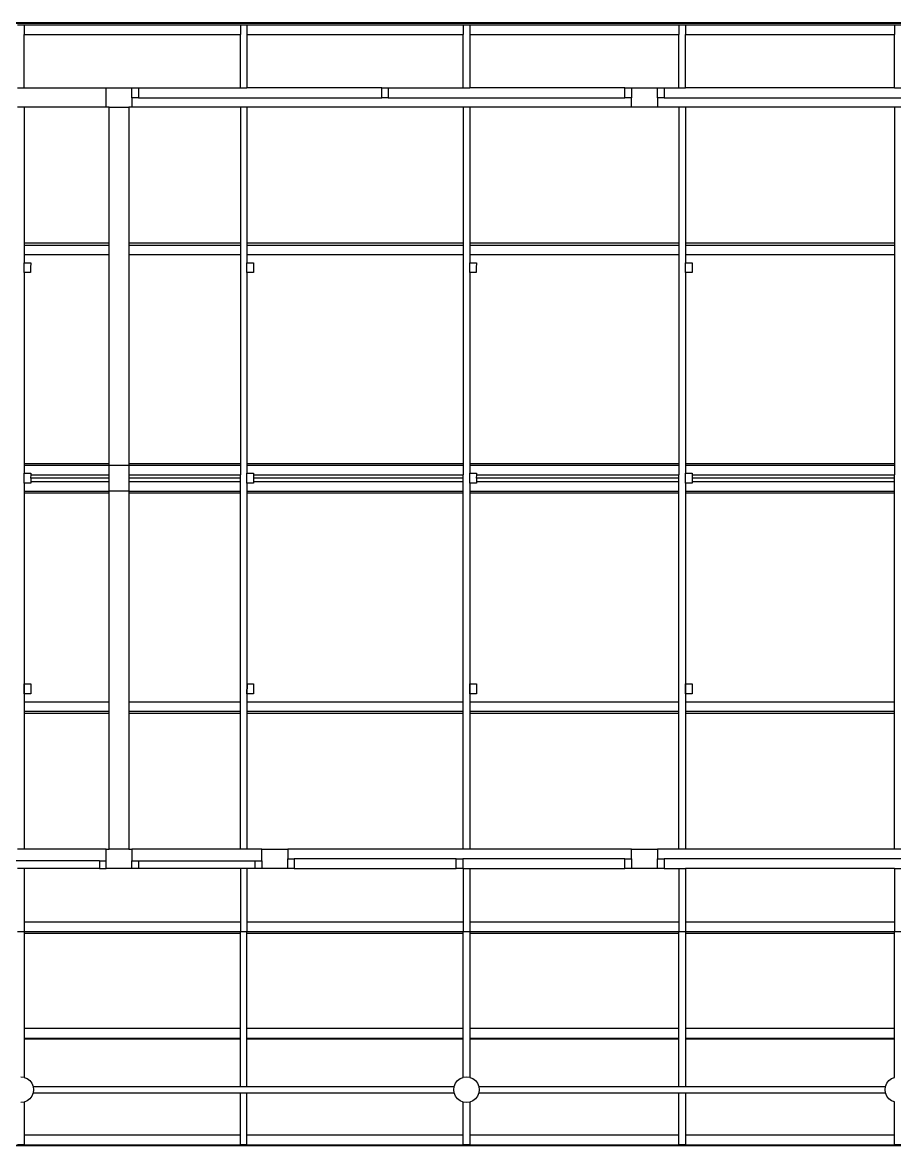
# Model space of a CAD drawing. Header units: metres. Extents: x 258817 to 259192, y 1878716 to 1878911.
# Drawn here: x 259015.15 to 259021.87, y 1878900.91 to 1878909.57 of the extents above; entities that cross this region are included whole.
import ezdxf

# ---------------------------------------------------------------- set-up
doc = ezdxf.new("R2010")
doc.units = ezdxf.units.M
doc.header["$MEASUREMENT"] = 0
doc.layers.add('SectionCutEdges', color=1, linetype='Continuous')

msp = doc.modelspace()

# ---------------------------------------------------------------- linework, layer by layer
for p, q in [((259011.66104, 1878909.57162), (259032.34104, 1878909.57162)), ((259011.66104, 1878909.5663), (259032.34104, 1878909.5663)), ((259015.1142, 1878909.55279), (259015.165, 1878909.55279)), ((259015.165, 1878909.55279), (259015.165, 1878909.47934)), ((259015.165, 1878909.55279), (259016.83156, 1878909.55279)), ((259016.83156, 1878909.55279), (259016.88236, 1878909.55279)), ((259016.83156, 1878909.55279), (259016.83156, 1878909.47934)), ((259016.88236, 1878909.55279), (259016.88236, 1878909.47934)), ((259016.88236, 1878909.55279), (259018.54892, 1878909.55279)), ((259018.54892, 1878909.55279), (259018.59972, 1878909.55279)), ((259018.54892, 1878909.55279), (259018.54892, 1878909.47934)), ((259018.59972, 1878909.55279), (259018.59972, 1878909.47934)), ((259018.59972, 1878909.55279), (259020.21142, 1878909.55279)), ((259020.21142, 1878909.55279), (259020.26222, 1878909.55279)), ((259020.21142, 1878909.55279), (259020.21142, 1878909.47934)), ((259020.26222, 1878909.55279), (259020.26222, 1878909.47934)), ((259020.26222, 1878909.55279), (259021.87181, 1878909.55279)), ((259021.87181, 1878909.55279), (259021.92261, 1878909.55279)), ((259021.87181, 1878909.55279), (259021.87181, 1878909.47934)), ((259015.165, 1878909.47934), (259016.83156, 1878909.47934)), ((259015.165, 1878909.06757), (259015.165, 1878909.47934)), ((259016.83156, 1878909.06757), (259016.83156, 1878909.47934)), ((259016.88236, 1878909.47934), (259018.54892, 1878909.47934)), ((259016.88236, 1878909.47934), (259016.88236, 1878909.06757)), ((259018.54892, 1878909.06757), (259018.54892, 1878909.47934)), ((259018.59972, 1878909.47934), (259020.21142, 1878909.47934)), ((259018.59972, 1878909.47934), (259018.59972, 1878909.06757)), ((259020.21142, 1878909.06757), (259020.21142, 1878909.47934)), ((259020.26222, 1878909.47934), (259021.87181, 1878909.47934)), ((259020.26222, 1878909.06757), (259020.26222, 1878909.47934)), ((259021.87181, 1878909.06757), (259021.87181, 1878909.47934)), ((259016.04684, 1878909.06757), (259016.83156, 1878909.06757)), ((259016.83156, 1878909.06757), (259016.88236, 1878909.06757)), ((259017.92064, 1878909.06757), (259016.88236, 1878909.06757)), ((259017.97144, 1878909.06757), (259018.54892, 1878909.06757)), ((259018.54892, 1878909.06757), (259018.59972, 1878909.06757)), ((259019.79524, 1878909.06757), (259018.59972, 1878909.06757)), ((259020.09684, 1878909.06757), (259020.21142, 1878909.06757)), ((259020.21142, 1878909.06757), (259020.26222, 1878909.06757)), ((259021.87181, 1878909.06757), (259020.26222, 1878909.06757)), ((259021.87181, 1878909.06757), (259021.92064, 1878909.06757)), ((259015.165, 1878908.91757), (259015.165, 1878907.86869)), ((259016.83156, 1878908.91757), (259015.99604, 1878908.91757)), ((259016.83156, 1878908.91757), (259016.83156, 1878907.86869)), ((259016.88236, 1878908.91757), (259016.83156, 1878908.91757)), ((259016.88236, 1878908.91757), (259016.88236, 1878907.86869)), ((259018.54892, 1878908.91757), (259016.88236, 1878908.91757)), ((259018.54892, 1878908.91757), (259018.54892, 1878907.86869)), ((259018.59972, 1878908.91757), (259018.54892, 1878908.91757)), ((259018.59972, 1878908.91757), (259018.59972, 1878907.86869)), ((259019.84604, 1878908.91757), (259018.59972, 1878908.91757)), ((259020.21142, 1878908.91757), (259020.04604, 1878908.91757)), ((259020.21142, 1878908.91757), (259020.21142, 1878907.86869)), ((259020.26222, 1878908.91757), (259020.21142, 1878908.91757)), ((259020.26222, 1878908.91757), (259020.26222, 1878907.86869)), ((259021.87181, 1878908.91757), (259020.26222, 1878908.91757)), ((259021.87181, 1878908.91757), (259021.87181, 1878907.86869)), ((259021.92261, 1878908.91757), (259021.87181, 1878908.91757)), ((259015.82104, 1878907.86869), (259015.165, 1878907.86869)), ((259015.165, 1878907.86869), (259015.165, 1878907.85518)), ((259015.165, 1878907.85518), (259015.82104, 1878907.85518)), ((259015.165, 1878907.85518), (259015.165, 1878907.78172)), ((259016.83156, 1878907.86869), (259015.97104, 1878907.86869)), ((259015.97104, 1878907.85518), (259016.83156, 1878907.85518)), ((259016.83156, 1878907.86869), (259016.83156, 1878907.85518)), ((259016.83156, 1878907.85518), (259016.83156, 1878907.78172)), ((259018.54892, 1878907.86869), (259016.88236, 1878907.86869)), ((259016.88236, 1878907.86869), (259016.88236, 1878907.85518)), ((259016.88236, 1878907.85518), (259018.54892, 1878907.85518)), ((259016.88236, 1878907.85518), (259016.88236, 1878907.78172)), ((259018.54892, 1878907.86869), (259018.54892, 1878907.85518)), ((259018.54892, 1878907.85518), (259018.54892, 1878907.78172)), ((259020.21142, 1878907.86869), (259018.59972, 1878907.86869)), ((259018.59972, 1878907.86869), (259018.59972, 1878907.85518)), ((259018.59972, 1878907.85518), (259020.21142, 1878907.85518)), ((259018.59972, 1878907.85518), (259018.59972, 1878907.78172)), ((259020.21142, 1878907.86869), (259020.21142, 1878907.85518)), ((259020.21142, 1878907.85518), (259020.21142, 1878907.78172)), ((259021.87181, 1878907.86869), (259020.26222, 1878907.86869)), ((259020.26222, 1878907.86869), (259020.26222, 1878907.85518)), ((259020.26222, 1878907.85518), (259021.87181, 1878907.85518)), ((259020.26222, 1878907.85518), (259020.26222, 1878907.78172)), ((259021.87181, 1878907.86869), (259021.87181, 1878907.85518)), ((259021.87181, 1878907.85518), (259021.87181, 1878907.78172)), ((259015.165, 1878907.78172), (259015.82104, 1878907.78172)), ((259015.165, 1878907.78172), (259015.165, 1878907.719)), ((259015.97104, 1878907.78172), (259016.83156, 1878907.78172)), ((259016.83156, 1878907.78172), (259016.83156, 1878906.17107)), ((259016.88236, 1878907.78172), (259018.54892, 1878907.78172)), ((259016.88236, 1878907.78172), (259016.88236, 1878907.719)), ((259018.54892, 1878907.78172), (259018.54892, 1878906.17107)), ((259018.59972, 1878907.78172), (259020.21142, 1878907.78172)), ((259018.59972, 1878907.78172), (259018.59972, 1878907.719)), ((259020.21142, 1878907.78172), (259020.21142, 1878906.17107)), ((259020.26222, 1878907.78172), (259021.87181, 1878907.78172)), ((259020.26222, 1878907.78172), (259020.26222, 1878907.719)), ((259021.87181, 1878907.78172), (259021.87181, 1878906.17107)), ((259015.165, 1878907.6428), (259015.165, 1878907.719)), ((259015.165, 1878907.719), (259015.2158, 1878907.719)), ((259015.2158, 1878907.719), (259015.215, 1878907.6809)), ((259015.215, 1878907.6809), (259015.21507, 1878907.6809)), ((259015.21507, 1878907.6809), (259015.21507, 1878907.6428)), ((259016.88236, 1878907.6428), (259016.88236, 1878907.719)), ((259016.88236, 1878907.719), (259016.93316, 1878907.719)), ((259016.93316, 1878907.719), (259016.93236, 1878907.6809)), ((259016.93236, 1878907.6809), (259016.93243, 1878907.6809)), ((259016.93243, 1878907.6809), (259016.93243, 1878907.6428)), ((259018.59972, 1878907.6428), (259018.59972, 1878907.719)), ((259018.59972, 1878907.719), (259018.65052, 1878907.719)), ((259018.65052, 1878907.719), (259018.64972, 1878907.6809)), ((259018.64972, 1878907.6809), (259018.64978, 1878907.6809)), ((259018.64978, 1878907.6809), (259018.64978, 1878907.6428)), ((259020.26222, 1878907.6428), (259020.26222, 1878907.719)), ((259020.26222, 1878907.719), (259020.31302, 1878907.719)), ((259020.31302, 1878907.719), (259020.31222, 1878907.6809)), ((259020.31222, 1878907.6809), (259020.31228, 1878907.6809)), ((259020.31228, 1878907.6809), (259020.31228, 1878907.6428)), ((259015.21507, 1878907.6428), (259015.165, 1878907.6428)), ((259015.165, 1878907.6428), (259015.165, 1878906.17107)), ((259016.93243, 1878907.6428), (259016.88236, 1878907.6428)), ((259016.88236, 1878907.6428), (259016.88236, 1878906.17107)), ((259018.64978, 1878907.6428), (259018.59972, 1878907.6428)), ((259018.59972, 1878907.6428), (259018.59972, 1878906.17107)), ((259020.31228, 1878907.6428), (259020.26222, 1878907.6428)), ((259020.26222, 1878907.6428), (259020.26222, 1878906.17107)), ((259015.165, 1878906.17107), (259015.82104, 1878906.17107)), ((259015.165, 1878906.17107), (259015.165, 1878906.15757)), ((259015.165, 1878906.15757), (259015.82104, 1878906.15757)), ((259015.165, 1878906.15757), (259015.165, 1878906.09567)), ((259015.165, 1878906.01947), (259015.165, 1878906.09567)), ((259015.165, 1878906.09567), (259015.2158, 1878906.09567)), ((259015.2158, 1878906.09567), (259015.21556, 1878906.08411)), ((259015.97104, 1878906.17107), (259016.83156, 1878906.17107)), ((259015.97104, 1878906.15757), (259016.83156, 1878906.15757)), ((259016.83156, 1878906.17107), (259016.83156, 1878906.15757)), ((259016.83156, 1878906.15757), (259016.83156, 1878906.08411)), ((259016.88236, 1878906.17107), (259018.54892, 1878906.17107)), ((259016.88236, 1878906.17107), (259016.88236, 1878906.15757)), ((259016.88236, 1878906.15757), (259018.54892, 1878906.15757)), ((259016.88236, 1878906.15757), (259016.88236, 1878906.09567)), ((259016.88236, 1878906.01947), (259016.88236, 1878906.09567)), ((259016.88236, 1878906.09567), (259016.93316, 1878906.09567)), ((259016.93316, 1878906.09567), (259016.93292, 1878906.08411)), ((259018.54892, 1878906.17107), (259018.54892, 1878906.15757)), ((259018.54892, 1878906.15757), (259018.54892, 1878906.08411)), ((259018.59972, 1878906.17107), (259020.21142, 1878906.17107)), ((259018.59972, 1878906.17107), (259018.59972, 1878906.15757)), ((259018.59972, 1878906.15757), (259020.21142, 1878906.15757)), ((259018.59972, 1878906.15757), (259018.59972, 1878906.09567)), ((259018.59972, 1878906.01947), (259018.59972, 1878906.09567)), ((259018.59972, 1878906.09567), (259018.65052, 1878906.09567)), ((259018.65052, 1878906.09567), (259018.65028, 1878906.08411)), ((259020.21142, 1878906.17107), (259020.21142, 1878906.15757)), ((259020.21142, 1878906.15757), (259020.21142, 1878906.08411)), ((259020.26222, 1878906.17107), (259021.87181, 1878906.17107)), ((259020.26222, 1878906.17107), (259020.26222, 1878906.15757)), ((259020.26222, 1878906.15757), (259021.87181, 1878906.15757)), ((259020.26222, 1878906.15757), (259020.26222, 1878906.09567)), ((259020.26222, 1878906.01947), (259020.26222, 1878906.09567)), ((259020.26222, 1878906.09567), (259020.31302, 1878906.09567)), ((259020.31302, 1878906.09567), (259020.31278, 1878906.08411)), ((259021.87181, 1878906.17107), (259021.87181, 1878906.15757)), ((259021.87181, 1878906.15757), (259021.87181, 1878906.08411)), ((259015.2158, 1878906.01947), (259015.165, 1878906.01947)), ((259015.165, 1878906.01947), (259015.165, 1878905.95757)), ((259015.21556, 1878906.08411), (259015.215, 1878906.05757)), ((259015.215, 1878906.05757), (259015.2158, 1878906.05757)), ((259015.21556, 1878906.08411), (259015.82104, 1878906.08411)), ((259015.82104, 1878906.05757), (259015.2158, 1878906.05757)), ((259015.2158, 1878906.05757), (259015.2158, 1878906.03103)), ((259015.2158, 1878906.03103), (259015.82104, 1878906.03103)), ((259015.2158, 1878906.03103), (259015.2158, 1878906.01947)), ((259015.97104, 1878906.08411), (259016.83156, 1878906.08411)), ((259016.83156, 1878906.05757), (259015.97104, 1878906.05757)), ((259015.97104, 1878906.03103), (259016.83156, 1878906.03103)), ((259016.83156, 1878906.05757), (259016.83156, 1878906.08411)), ((259016.83156, 1878906.03103), (259016.83156, 1878906.05757)), ((259016.83156, 1878905.95757), (259016.83156, 1878906.03103)), ((259016.93316, 1878906.01947), (259016.88236, 1878906.01947)), ((259016.88236, 1878906.01947), (259016.88236, 1878905.95757)), ((259016.93292, 1878906.08411), (259016.93236, 1878906.05757)), ((259016.93236, 1878906.05757), (259016.93316, 1878906.05757)), ((259016.93292, 1878906.08411), (259018.54892, 1878906.08411)), ((259018.54892, 1878906.05757), (259016.93316, 1878906.05757)), ((259016.93316, 1878906.05757), (259016.93316, 1878906.03103)), ((259016.93316, 1878906.03103), (259018.54892, 1878906.03103)), ((259016.93316, 1878906.03103), (259016.93316, 1878906.01947)), ((259018.54892, 1878906.05757), (259018.54892, 1878906.08411)), ((259018.54892, 1878906.03103), (259018.54892, 1878906.05757)), ((259018.54892, 1878905.95757), (259018.54892, 1878906.03103)), ((259018.65052, 1878906.01947), (259018.59972, 1878906.01947)), ((259018.59972, 1878906.01947), (259018.59972, 1878905.95757)), ((259018.65028, 1878906.08411), (259018.64972, 1878906.05757)), ((259018.64972, 1878906.05757), (259018.65052, 1878906.05757)), ((259018.65028, 1878906.08411), (259020.21142, 1878906.08411)), ((259020.21142, 1878906.05757), (259018.65052, 1878906.05757)), ((259018.65052, 1878906.05757), (259018.65052, 1878906.03103)), ((259018.65052, 1878906.03103), (259020.21142, 1878906.03103)), ((259018.65052, 1878906.03103), (259018.65052, 1878906.01947)), ((259020.21142, 1878906.05757), (259020.21142, 1878906.08411)), ((259020.21142, 1878906.03103), (259020.21142, 1878906.05757)), ((259020.21142, 1878905.95757), (259020.21142, 1878906.03103)), ((259020.31302, 1878906.01947), (259020.26222, 1878906.01947)), ((259020.26222, 1878906.01947), (259020.26222, 1878905.95757)), ((259020.31278, 1878906.08411), (259020.31222, 1878906.05757)), ((259020.31222, 1878906.05757), (259020.31302, 1878906.05757)), ((259020.31278, 1878906.08411), (259021.87181, 1878906.08411)), ((259021.87181, 1878906.05757), (259020.31302, 1878906.05757)), ((259020.31302, 1878906.05757), (259020.31302, 1878906.03103)), ((259020.31302, 1878906.03103), (259021.87181, 1878906.03103)), ((259020.31302, 1878906.03103), (259020.31302, 1878906.01947)), ((259021.87181, 1878906.05757), (259021.87181, 1878906.08411)), ((259021.87181, 1878906.03103), (259021.87181, 1878906.05757)), ((259021.87181, 1878905.95757), (259021.87181, 1878906.03103)), ((259015.165, 1878905.95757), (259015.82104, 1878905.95757)), ((259015.165, 1878905.95757), (259015.165, 1878905.94406)), ((259015.165, 1878905.94406), (259015.82104, 1878905.94406)), ((259015.165, 1878905.94406), (259015.165, 1878904.39613)), ((259015.97104, 1878905.95757), (259016.83156, 1878905.95757)), ((259015.97104, 1878905.94406), (259016.83156, 1878905.94406)), ((259016.83156, 1878905.94406), (259016.83156, 1878905.95757)), ((259016.83156, 1878904.33341), (259016.83156, 1878905.94406)), ((259016.88236, 1878905.95757), (259018.54892, 1878905.95757)), ((259016.88236, 1878905.95757), (259016.88236, 1878905.94406)), ((259016.88236, 1878905.94406), (259018.54892, 1878905.94406)), ((259016.88236, 1878905.94406), (259016.88236, 1878904.39613)), ((259018.54892, 1878905.94406), (259018.54892, 1878905.95757)), ((259018.54892, 1878904.33341), (259018.54892, 1878905.94406)), ((259018.59972, 1878905.95757), (259020.21142, 1878905.95757)), ((259018.59972, 1878905.95757), (259018.59972, 1878905.94406)), ((259018.59972, 1878905.94406), (259020.21142, 1878905.94406)), ((259018.59972, 1878905.94406), (259018.59972, 1878904.39613)), ((259020.21142, 1878905.94406), (259020.21142, 1878905.95757)), ((259020.21142, 1878904.33341), (259020.21142, 1878905.94406)), ((259020.26222, 1878905.95757), (259021.87181, 1878905.95757)), ((259020.26222, 1878905.95757), (259020.26222, 1878905.94406)), ((259020.26222, 1878905.94406), (259021.87181, 1878905.94406)), ((259020.26222, 1878905.94406), (259020.26222, 1878904.39613)), ((259021.87181, 1878905.94406), (259021.87181, 1878905.95757)), ((259021.87181, 1878904.33341), (259021.87181, 1878905.94406)), ((259015.165, 1878904.39613), (259015.16574, 1878904.46625)), ((259015.16574, 1878904.47233), (259015.1658, 1878904.47233)), ((259015.1658, 1878904.47233), (259015.16574, 1878904.43423)), ((259015.16574, 1878904.46625), (259015.16574, 1878904.47233)), ((259015.16574, 1878904.46625), (259015.1658, 1878904.47233)), ((259015.16574, 1878904.43423), (259015.16574, 1878904.46625)), ((259015.1658, 1878904.47233), (259015.2158, 1878904.47233)), ((259015.2158, 1878904.47233), (259015.2158, 1878904.39613)), ((259016.88236, 1878904.39613), (259016.8831, 1878904.46625)), ((259016.8831, 1878904.47233), (259016.88316, 1878904.47233)), ((259016.88316, 1878904.47233), (259016.8831, 1878904.43423)), ((259016.8831, 1878904.46625), (259016.8831, 1878904.47233)), ((259016.8831, 1878904.46625), (259016.88316, 1878904.47233)), ((259016.8831, 1878904.43423), (259016.8831, 1878904.46625)), ((259016.88316, 1878904.47233), (259016.93316, 1878904.47233)), ((259016.93316, 1878904.47233), (259016.93316, 1878904.39613)), ((259018.59972, 1878904.39613), (259018.60046, 1878904.46625)), ((259018.60046, 1878904.47233), (259018.60052, 1878904.47233)), ((259018.60052, 1878904.47233), (259018.60046, 1878904.43423)), ((259018.60046, 1878904.46625), (259018.60046, 1878904.47233)), ((259018.60046, 1878904.46625), (259018.60052, 1878904.47233)), ((259018.60046, 1878904.43423), (259018.60046, 1878904.46625)), ((259018.60052, 1878904.47233), (259018.65052, 1878904.47233)), ((259018.65052, 1878904.47233), (259018.65052, 1878904.39613)), ((259020.26222, 1878904.39613), (259020.26296, 1878904.46625)), ((259020.26296, 1878904.47233), (259020.26302, 1878904.47233)), ((259020.26302, 1878904.47233), (259020.26296, 1878904.43423)), ((259020.26296, 1878904.46625), (259020.26296, 1878904.47233)), ((259020.26296, 1878904.46625), (259020.26302, 1878904.47233)), ((259020.26296, 1878904.43423), (259020.26296, 1878904.46625)), ((259020.26302, 1878904.47233), (259020.31302, 1878904.47233)), ((259020.31302, 1878904.47233), (259020.31302, 1878904.39613)), ((259015.2158, 1878904.39613), (259015.165, 1878904.39613)), ((259015.165, 1878904.39613), (259015.165, 1878904.33341)), ((259016.93316, 1878904.39613), (259016.88236, 1878904.39613)), ((259016.88236, 1878904.39613), (259016.88236, 1878904.33341)), ((259018.65052, 1878904.39613), (259018.59972, 1878904.39613)), ((259018.59972, 1878904.39613), (259018.59972, 1878904.33341)), ((259020.31302, 1878904.39613), (259020.26222, 1878904.39613)), ((259020.26222, 1878904.39613), (259020.26222, 1878904.33341)), ((259015.165, 1878904.33341), (259015.82104, 1878904.33341)), ((259015.165, 1878904.33341), (259015.165, 1878904.25995)), ((259015.97104, 1878904.33341), (259016.83156, 1878904.33341)), ((259016.83156, 1878904.25995), (259016.83156, 1878904.33341)), ((259016.88236, 1878904.33341), (259018.54892, 1878904.33341)), ((259016.88236, 1878904.33341), (259016.88236, 1878904.25995)), ((259018.54892, 1878904.25995), (259018.54892, 1878904.33341)), ((259018.59972, 1878904.33341), (259020.21142, 1878904.33341)), ((259018.59972, 1878904.33341), (259018.59972, 1878904.25995)), ((259020.21142, 1878904.25995), (259020.21142, 1878904.33341)), ((259020.26222, 1878904.33341), (259021.87181, 1878904.33341)), ((259020.26222, 1878904.33341), (259020.26222, 1878904.25995)), ((259021.87181, 1878904.25995), (259021.87181, 1878904.33341)), ((259015.165, 1878904.25995), (259015.82104, 1878904.25995)), ((259015.165, 1878904.25995), (259015.165, 1878904.24645)), ((259015.165, 1878904.24645), (259015.82104, 1878904.24645)), ((259015.165, 1878904.24645), (259015.165, 1878903.19757)), ((259015.97104, 1878904.25995), (259016.83156, 1878904.25995)), ((259015.97104, 1878904.24645), (259016.83156, 1878904.24645)), ((259016.83156, 1878904.24645), (259016.83156, 1878904.25995)), ((259016.83156, 1878903.19757), (259016.83156, 1878904.24645)), ((259016.88236, 1878904.25995), (259018.54892, 1878904.25995)), ((259016.88236, 1878904.25995), (259016.88236, 1878904.24645)), ((259016.88236, 1878904.24645), (259018.54892, 1878904.24645)), ((259016.88236, 1878904.24645), (259016.88236, 1878903.19757)), ((259018.54892, 1878904.24645), (259018.54892, 1878904.25995)), ((259018.54892, 1878903.19757), (259018.54892, 1878904.24645)), ((259018.59972, 1878904.25995), (259020.21142, 1878904.25995)), ((259018.59972, 1878904.25995), (259018.59972, 1878904.24645)), ((259018.59972, 1878904.24645), (259020.21142, 1878904.24645)), ((259018.59972, 1878904.24645), (259018.59972, 1878903.19757)), ((259020.21142, 1878904.24645), (259020.21142, 1878904.25995)), ((259020.21142, 1878903.19757), (259020.21142, 1878904.24645)), ((259020.26222, 1878904.25995), (259021.87181, 1878904.25995)), ((259020.26222, 1878904.25995), (259020.26222, 1878904.24645)), ((259020.26222, 1878904.24645), (259021.87181, 1878904.24645)), ((259020.26222, 1878904.24645), (259020.26222, 1878903.19757)), ((259021.87181, 1878904.24645), (259021.87181, 1878904.25995)), ((259021.87181, 1878903.19757), (259021.87181, 1878904.24645)), ((259015.165, 1878903.19757), (259015.1142, 1878903.19757)), ((259015.79604, 1878903.19757), (259015.165, 1878903.19757)), ((259016.83156, 1878903.19757), (259015.99604, 1878903.19757)), ((259016.88236, 1878903.19757), (259016.83156, 1878903.19757)), ((259016.99604, 1878903.19757), (259016.88236, 1878903.19757)), ((259018.54892, 1878903.19757), (259017.19604, 1878903.19757)), ((259018.59972, 1878903.19757), (259018.54892, 1878903.19757)), ((259019.84604, 1878903.19757), (259018.59972, 1878903.19757)), ((259020.21142, 1878903.19757), (259020.04604, 1878903.19757)), ((259020.26222, 1878903.19757), (259020.21142, 1878903.19757)), ((259021.87181, 1878903.19757), (259020.26222, 1878903.19757)), ((259021.92261, 1878903.19757), (259021.87181, 1878903.19757)), ((259018.49564, 1878903.12377), (259017.24684, 1878903.12377)), ((259019.79524, 1878903.12377), (259018.54644, 1878903.12377)), ((259021.92064, 1878903.12377), (259020.09684, 1878903.12377)), ((259015.165, 1878903.04757), (259015.165, 1878902.6358)), ((259016.83156, 1878903.04757), (259016.83156, 1878902.6358)), ((259016.88236, 1878903.04757), (259016.88236, 1878902.6358)), ((259018.54892, 1878903.04757), (259018.54892, 1878902.6358)), ((259018.59972, 1878903.04757), (259018.59972, 1878902.6358)), ((259020.21142, 1878903.04757), (259020.21142, 1878902.6358)), ((259020.26222, 1878903.04757), (259020.26222, 1878902.6358)), ((259021.87181, 1878903.04757), (259021.87181, 1878902.6358)), ((259015.165, 1878902.6358), (259016.83156, 1878902.6358)), ((259015.165, 1878902.6358), (259015.165, 1878902.56234)), ((259016.83156, 1878902.6358), (259016.83156, 1878902.56234)), ((259016.88236, 1878902.6358), (259018.54892, 1878902.6358)), ((259016.88236, 1878902.6358), (259016.88236, 1878902.56234)), ((259018.54892, 1878902.6358), (259018.54892, 1878902.56234)), ((259018.59972, 1878902.6358), (259020.21142, 1878902.6358)), ((259018.59972, 1878902.6358), (259018.59972, 1878902.56234)), ((259020.21142, 1878902.6358), (259020.21142, 1878902.56234)), ((259020.26222, 1878902.6358), (259021.87181, 1878902.6358)), ((259020.26222, 1878902.6358), (259020.26222, 1878902.56234)), ((259021.87181, 1878902.6358), (259021.87181, 1878902.56234)), ((259015.1142, 1878902.56234), (259015.165, 1878902.56234)), ((259015.165, 1878902.56234), (259016.83156, 1878902.56234)), ((259015.165, 1878902.56234), (259015.165, 1878902.54884)), ((259015.165, 1878902.54884), (259016.83156, 1878902.54884)), ((259015.165, 1878902.54884), (259015.165, 1878901.81591)), ((259016.83156, 1878902.56234), (259016.88236, 1878902.56234)), ((259016.83156, 1878902.54884), (259016.83156, 1878902.56234)), ((259016.83156, 1878901.81591), (259016.83156, 1878902.54884)), ((259016.88236, 1878902.56234), (259018.54892, 1878902.56234)), ((259016.88236, 1878902.54884), (259016.88236, 1878902.56234)), ((259016.88236, 1878902.54884), (259018.54892, 1878902.54884)), ((259016.88236, 1878901.81591), (259016.88236, 1878902.54884)), ((259018.54892, 1878902.56234), (259018.59972, 1878902.56234)), ((259018.54892, 1878902.54884), (259018.54892, 1878902.56234)), ((259018.54892, 1878901.81591), (259018.54892, 1878902.54884)), ((259018.59972, 1878902.56234), (259020.21142, 1878902.56234)), ((259018.59972, 1878902.56234), (259018.59972, 1878902.54884)), ((259018.59972, 1878902.54884), (259020.21142, 1878902.54884)), ((259018.59972, 1878902.54884), (259018.59972, 1878901.81591)), ((259020.21142, 1878902.56234), (259020.26222, 1878902.56234)), ((259020.21142, 1878902.54884), (259020.21142, 1878902.56234)), ((259020.21142, 1878901.81591), (259020.21142, 1878902.54884)), ((259020.26222, 1878902.56234), (259021.87181, 1878902.56234)), ((259020.26222, 1878902.56234), (259020.26222, 1878902.54884)), ((259020.26222, 1878902.54884), (259021.87181, 1878902.54884)), ((259020.26222, 1878902.54884), (259020.26222, 1878901.81591)), ((259021.87181, 1878902.56234), (259021.92261, 1878902.56234)), ((259021.87181, 1878902.54884), (259021.87181, 1878902.56234)), ((259021.87181, 1878901.81591), (259021.87181, 1878902.54884)), ((259015.165, 1878901.81591), (259016.83156, 1878901.81591)), ((259015.165, 1878901.81591), (259015.165, 1878901.73995)), ((259016.83156, 1878901.73995), (259016.83156, 1878901.81591)), ((259016.88236, 1878901.81591), (259018.54892, 1878901.81591)), ((259016.88236, 1878901.73995), (259016.88236, 1878901.81591)), ((259018.54892, 1878901.73995), (259018.54892, 1878901.81591)), ((259018.59972, 1878901.81591), (259020.21142, 1878901.81591)), ((259018.59972, 1878901.81591), (259018.59972, 1878901.73995)), ((259020.21142, 1878901.73995), (259020.21142, 1878901.81591)), ((259020.26222, 1878901.81591), (259021.87181, 1878901.81591)), ((259020.26222, 1878901.81591), (259020.26222, 1878901.73995)), ((259021.87181, 1878901.73995), (259021.87181, 1878901.81591)), ((259015.165, 1878901.73995), (259016.83156, 1878901.73995)), ((259015.165, 1878901.73995), (259015.165, 1878901.73589)), ((259015.165, 1878901.73589), (259016.83156, 1878901.73589)), ((259015.165, 1878901.73589), (259015.165, 1878901.43779)), ((259016.83156, 1878901.73589), (259016.83156, 1878901.73995)), ((259016.83156, 1878901.36797), (259016.83156, 1878901.73589)), ((259016.88236, 1878901.73995), (259018.54892, 1878901.73995)), ((259016.88236, 1878901.73589), (259016.88236, 1878901.73995)), ((259016.88236, 1878901.73589), (259018.54892, 1878901.73589)), ((259016.88236, 1878901.36797), (259016.88236, 1878901.73589)), ((259018.54892, 1878901.73589), (259018.54892, 1878901.73995)), ((259018.54892, 1878901.43779), (259018.54892, 1878901.73589)), ((259018.59972, 1878901.73995), (259020.21142, 1878901.73995)), ((259018.59972, 1878901.73995), (259018.59972, 1878901.73589)), ((259018.59972, 1878901.73589), (259020.21142, 1878901.73589)), ((259018.59972, 1878901.73589), (259018.59972, 1878901.43779)), ((259020.21142, 1878901.73589), (259020.21142, 1878901.73995)), ((259020.21142, 1878901.36797), (259020.21142, 1878901.73589)), ((259020.26222, 1878901.73995), (259021.87181, 1878901.73995)), ((259020.26222, 1878901.73995), (259020.26222, 1878901.73589)), ((259020.26222, 1878901.73589), (259021.87181, 1878901.73589)), ((259020.26222, 1878901.73589), (259020.26222, 1878901.36797)), ((259021.87181, 1878901.73589), (259021.87181, 1878901.73995)), ((259021.87181, 1878901.43695), (259021.87181, 1878901.73589)), ((259015.23483, 1878901.36797), (259016.83156, 1878901.36797)), ((259016.83156, 1878901.36797), (259016.88236, 1878901.36797)), ((259016.88236, 1878901.36797), (259018.47909, 1878901.36797)), ((259018.66954, 1878901.36797), (259020.21142, 1878901.36797)), ((259020.21142, 1878901.36797), (259020.26222, 1878901.36797)), ((259020.26222, 1878901.36797), (259021.80409, 1878901.36797)), ((259015.165, 1878901.24734), (259015.165, 1878900.99352)), ((259015.23483, 1878901.31717), (259016.83156, 1878901.31717)), ((259016.83156, 1878900.99352), (259016.83156, 1878901.31717)), ((259016.83156, 1878901.31717), (259016.88236, 1878901.31717)), ((259016.88236, 1878900.99352), (259016.88236, 1878901.31717)), ((259016.88236, 1878901.31717), (259018.47909, 1878901.31717)), ((259018.54892, 1878900.99352), (259018.54892, 1878901.24734)), ((259018.59972, 1878901.24734), (259018.59972, 1878900.99352)), ((259018.66954, 1878901.31717), (259020.21142, 1878901.31717)), ((259020.21142, 1878900.99352), (259020.21142, 1878901.31717)), ((259020.21142, 1878901.31717), (259020.26222, 1878901.31717)), ((259020.26222, 1878901.31717), (259020.26222, 1878900.99352)), ((259020.26222, 1878901.31717), (259021.80409, 1878901.31717)), ((259021.87181, 1878900.99352), (259021.87181, 1878901.24819)), ((259015.165, 1878900.99352), (259016.83156, 1878900.99352)), ((259015.165, 1878900.99352), (259015.165, 1878900.91757)), ((259016.83156, 1878900.91757), (259016.83156, 1878900.99352)), ((259016.88236, 1878900.99352), (259018.54892, 1878900.99352)), ((259016.88236, 1878900.91757), (259016.88236, 1878900.99352)), ((259018.54892, 1878900.91757), (259018.54892, 1878900.99352)), ((259018.59972, 1878900.99352), (259020.21142, 1878900.99352)), ((259018.59972, 1878900.99352), (259018.59972, 1878900.91757)), ((259020.21142, 1878900.91757), (259020.21142, 1878900.99352)), ((259020.26222, 1878900.99352), (259021.87181, 1878900.99352)), ((259020.26222, 1878900.99352), (259020.26222, 1878900.91757)), ((259021.87181, 1878900.91757), (259021.87181, 1878900.99352)), ((259011.66104, 1878900.91351), (259032.34104, 1878900.91351)), ((259011.66104, 1878900.91187), (259032.34104, 1878900.91187)), ((259015.165, 1878900.91757), (259015.1142, 1878900.91757)), ((259015.165, 1878900.91757), (259016.83156, 1878900.91757)), ((259016.88236, 1878900.91757), (259016.83156, 1878900.91757)), ((259016.88236, 1878900.91757), (259018.54892, 1878900.91757)), ((259018.59972, 1878900.91757), (259018.54892, 1878900.91757)), ((259018.59972, 1878900.91757), (259020.21142, 1878900.91757)), ((259020.26222, 1878900.91757), (259020.21142, 1878900.91757)), ((259020.26222, 1878900.91757), (259021.87181, 1878900.91757)), ((259021.92261, 1878900.91757), (259021.87181, 1878900.91757))]:
    msp.add_line(p, q)
at = {"layer": 'SectionCutEdges'}
for p, q in [((259015.1142, 1878909.06757), (259015.165, 1878909.06757)), ((259015.165, 1878909.06757), (259015.79604, 1878909.06757)), ((259015.79604, 1878909.06757), (259015.99604, 1878909.06757)), ((259015.79604, 1878908.91757), (259015.79604, 1878909.06757)), ((259015.99604, 1878909.06757), (259016.04684, 1878909.06757)), ((259015.99604, 1878908.99137), (259015.99604, 1878909.06757)), ((259016.04684, 1878909.06757), (259016.04684, 1878908.99137)), ((259017.92064, 1878908.99137), (259017.92064, 1878909.06757)), ((259017.92064, 1878909.06757), (259017.97144, 1878909.06757)), ((259017.97144, 1878909.06757), (259017.97144, 1878908.99137)), ((259019.79524, 1878908.99137), (259019.79524, 1878909.06757)), ((259019.79524, 1878909.06757), (259019.84604, 1878909.06757)), ((259019.84604, 1878909.06757), (259020.04604, 1878909.06757)), ((259019.84604, 1878909.06757), (259019.84604, 1878908.99137)), ((259020.04604, 1878909.06757), (259020.09684, 1878909.06757)), ((259020.04604, 1878908.99137), (259020.04604, 1878909.06757)), ((259020.09684, 1878909.06757), (259020.09684, 1878908.99137)), ((259015.99604, 1878908.99137), (259015.99604, 1878908.91757)), ((259016.04604, 1878908.99137), (259015.99604, 1878908.99137)), ((259016.04684, 1878908.99137), (259016.04604, 1878908.99137)), ((259016.04684, 1878908.99137), (259017.92064, 1878908.99137)), ((259017.97144, 1878908.99137), (259017.92064, 1878908.99137)), ((259017.97144, 1878908.99137), (259019.79524, 1878908.99137)), ((259019.84604, 1878908.99137), (259019.79524, 1878908.99137)), ((259019.84604, 1878908.91757), (259019.84604, 1878908.99137)), ((259020.04604, 1878908.99137), (259020.04604, 1878908.91757)), ((259020.09684, 1878908.99137), (259020.04604, 1878908.99137)), ((259020.09684, 1878908.99137), (259021.92064, 1878908.99137)), ((259015.165, 1878908.91757), (259015.1142, 1878908.91757)), ((259015.79604, 1878908.91757), (259015.165, 1878908.91757)), ((259015.82104, 1878908.91757), (259015.79604, 1878908.91757)), ((259015.82104, 1878908.91757), (259015.97104, 1878908.91757)), ((259015.82104, 1878907.86869), (259015.82104, 1878908.91757)), ((259015.99604, 1878908.91757), (259015.97104, 1878908.91757)), ((259015.97104, 1878908.91757), (259015.97104, 1878907.86869)), ((259020.04604, 1878908.91757), (259019.84604, 1878908.91757)), ((259015.82104, 1878907.85518), (259015.82104, 1878907.86869)), ((259015.82104, 1878907.78172), (259015.82104, 1878907.85518)), ((259015.97104, 1878907.86869), (259015.97104, 1878907.85518)), ((259015.97104, 1878907.85518), (259015.97104, 1878907.78172)), ((259015.82104, 1878906.17107), (259015.82104, 1878907.78172)), ((259015.97104, 1878907.78172), (259015.97104, 1878906.17107)), ((259015.82104, 1878906.15757), (259015.82104, 1878906.17107)), ((259015.82104, 1878906.15757), (259015.97104, 1878906.15757)), ((259015.82104, 1878906.08411), (259015.82104, 1878906.15757)), ((259015.97104, 1878906.17107), (259015.97104, 1878906.15757)), ((259015.97104, 1878906.15757), (259015.97104, 1878906.08411)), ((259015.82104, 1878906.05757), (259015.82104, 1878906.08411)), ((259015.82104, 1878906.03103), (259015.82104, 1878906.05757)), ((259015.82104, 1878905.95757), (259015.82104, 1878906.03103)), ((259015.97104, 1878906.08411), (259015.97104, 1878906.05757)), ((259015.97104, 1878906.05757), (259015.97104, 1878906.03103)), ((259015.97104, 1878906.03103), (259015.97104, 1878905.95757)), ((259015.97104, 1878905.95757), (259015.82104, 1878905.95757)), ((259015.82104, 1878905.94406), (259015.82104, 1878905.95757)), ((259015.82104, 1878904.33341), (259015.82104, 1878905.94406)), ((259015.97104, 1878905.95757), (259015.97104, 1878905.94406)), ((259015.97104, 1878905.94406), (259015.97104, 1878904.33341)), ((259015.82104, 1878904.25995), (259015.82104, 1878904.33341)), ((259015.97104, 1878904.33341), (259015.97104, 1878904.25995)), ((259015.82104, 1878904.24645), (259015.82104, 1878904.25995)), ((259015.82104, 1878903.19757), (259015.82104, 1878904.24645)), ((259015.97104, 1878904.25995), (259015.97104, 1878904.24645)), ((259015.97104, 1878904.24645), (259015.97104, 1878903.19757)), ((259015.79604, 1878903.19757), (259015.82104, 1878903.19757)), ((259015.79604, 1878903.10757), (259015.79604, 1878903.19757)), ((259015.97104, 1878903.19757), (259015.82104, 1878903.19757)), ((259015.97104, 1878903.19757), (259015.99604, 1878903.19757)), ((259015.99604, 1878903.19757), (259015.99604, 1878903.10757)), ((259016.99604, 1878903.19757), (259017.19604, 1878903.19757)), ((259016.99604, 1878903.10757), (259016.99604, 1878903.19757)), ((259017.19604, 1878903.19757), (259017.19604, 1878903.12377)), ((259019.84604, 1878903.19757), (259020.04604, 1878903.19757)), ((259019.84604, 1878903.12377), (259019.84604, 1878903.19757)), ((259020.04604, 1878903.19757), (259020.04604, 1878903.12377)), ((259015.74604, 1878903.10757), (259014.84604, 1878903.10757)), ((259015.74604, 1878903.10757), (259015.79604, 1878903.10757)), ((259015.74604, 1878903.10757), (259015.74604, 1878903.04757)), ((259015.79604, 1878903.04757), (259015.79604, 1878903.10757)), ((259015.99604, 1878903.04757), (259015.99604, 1878903.10757)), ((259015.99604, 1878903.10757), (259016.04604, 1878903.10757)), ((259016.04604, 1878903.10757), (259016.94604, 1878903.10757)), ((259016.04604, 1878903.10757), (259016.04604, 1878903.04757)), ((259016.94604, 1878903.04757), (259016.94604, 1878903.10757)), ((259016.94604, 1878903.10757), (259016.99604, 1878903.10757)), ((259016.99604, 1878903.10757), (259016.99604, 1878903.04757)), ((259017.19604, 1878903.12377), (259017.24684, 1878903.12377)), ((259017.19604, 1878903.04757), (259017.19604, 1878903.12377)), ((259017.24684, 1878903.12377), (259017.24684, 1878903.04757)), ((259018.49564, 1878903.04757), (259018.49564, 1878903.12377)), ((259018.49564, 1878903.12377), (259018.54644, 1878903.12377)), ((259018.54644, 1878903.12377), (259018.54644, 1878903.04757)), ((259019.79524, 1878903.04757), (259019.79524, 1878903.12377)), ((259019.79524, 1878903.12377), (259019.84604, 1878903.12377)), ((259019.84604, 1878903.12377), (259019.84604, 1878903.04757)), ((259020.04604, 1878903.12377), (259020.09684, 1878903.12377)), ((259020.04604, 1878903.04757), (259020.04604, 1878903.12377)), ((259020.09684, 1878903.12377), (259020.09684, 1878903.04757)), ((259015.165, 1878903.04757), (259015.1142, 1878903.04757)), ((259015.74604, 1878903.04757), (259015.165, 1878903.04757)), ((259015.74604, 1878903.04757), (259015.79604, 1878903.04757)), ((259015.99604, 1878903.04757), (259015.79604, 1878903.04757)), ((259016.04604, 1878903.04757), (259015.99604, 1878903.04757)), ((259016.83156, 1878903.04757), (259016.04604, 1878903.04757)), ((259016.88236, 1878903.04757), (259016.83156, 1878903.04757)), ((259016.94604, 1878903.04757), (259016.88236, 1878903.04757)), ((259016.99604, 1878903.04757), (259016.94604, 1878903.04757)), ((259017.19604, 1878903.04757), (259016.99604, 1878903.04757)), ((259017.24684, 1878903.04757), (259017.19604, 1878903.04757)), ((259017.24684, 1878903.04757), (259018.49564, 1878903.04757)), ((259018.54644, 1878903.04757), (259018.49564, 1878903.04757)), ((259018.54644, 1878903.04757), (259018.54892, 1878903.04757)), ((259018.54892, 1878903.04757), (259018.59972, 1878903.04757)), ((259018.59972, 1878903.04757), (259019.79524, 1878903.04757)), ((259019.84604, 1878903.04757), (259019.79524, 1878903.04757)), ((259020.04604, 1878903.04757), (259019.84604, 1878903.04757)), ((259020.09684, 1878903.04757), (259020.04604, 1878903.04757)), ((259020.09684, 1878903.04757), (259020.21142, 1878903.04757)), ((259020.21142, 1878903.04757), (259020.26222, 1878903.04757)), ((259021.87181, 1878903.04757), (259020.26222, 1878903.04757)), ((259021.87181, 1878903.04757), (259021.92064, 1878903.04757)), ((259015.1396, 1878901.44114), (259015.165, 1878901.43779)), ((259015.165, 1878901.43779), (259015.16512, 1878901.43778)), ((259015.16512, 1878901.43778), (259015.18889, 1878901.42793)), ((259015.18889, 1878901.42793), (259015.2093, 1878901.41227)), ((259015.2093, 1878901.41227), (259015.22497, 1878901.39185)), ((259018.48896, 1878901.39185), (259018.50462, 1878901.41227)), ((259018.50462, 1878901.41227), (259018.52503, 1878901.42793)), ((259018.52503, 1878901.42793), (259018.54881, 1878901.43778)), ((259018.54881, 1878901.43778), (259018.54892, 1878901.43779)), ((259018.54892, 1878901.43779), (259018.57432, 1878901.44114)), ((259018.57432, 1878901.44114), (259018.59972, 1878901.43779)), ((259018.59972, 1878901.43779), (259018.59983, 1878901.43778)), ((259018.59983, 1878901.43778), (259018.6236, 1878901.42793)), ((259018.6236, 1878901.42793), (259018.64402, 1878901.41227)), ((259018.64402, 1878901.41227), (259018.65968, 1878901.39185)), ((259021.81396, 1878901.39185), (259021.82962, 1878901.41227)), ((259021.82962, 1878901.41227), (259021.85003, 1878901.42793)), ((259021.85003, 1878901.42793), (259021.87181, 1878901.43695)), ((259021.87181, 1878901.43695), (259021.87381, 1878901.43778)), ((259015.22497, 1878901.39185), (259015.23481, 1878901.36808)), ((259015.23481, 1878901.36808), (259015.23483, 1878901.36797)), ((259015.23483, 1878901.36797), (259015.23817, 1878901.34257)), ((259015.23817, 1878901.34257), (259015.23483, 1878901.31717)), ((259018.47575, 1878901.34257), (259018.47909, 1878901.36797)), ((259018.47909, 1878901.31717), (259018.47575, 1878901.34257)), ((259018.47909, 1878901.36797), (259018.47911, 1878901.36808)), ((259018.47911, 1878901.36808), (259018.48896, 1878901.39185)), ((259018.65968, 1878901.39185), (259018.66953, 1878901.36808)), ((259018.66953, 1878901.36808), (259018.66954, 1878901.36797)), ((259018.66954, 1878901.36797), (259018.67289, 1878901.34257)), ((259018.67289, 1878901.34257), (259018.66954, 1878901.31717)), ((259021.80075, 1878901.34257), (259021.80409, 1878901.36797)), ((259021.80409, 1878901.31717), (259021.80075, 1878901.34257)), ((259021.80409, 1878901.36797), (259021.80411, 1878901.36808)), ((259021.80411, 1878901.36808), (259021.81396, 1878901.39185)), ((259015.165, 1878901.24734), (259015.1396, 1878901.244)), ((259015.16512, 1878901.24736), (259015.165, 1878901.24734)), ((259015.18889, 1878901.25721), (259015.16512, 1878901.24736)), ((259015.2093, 1878901.27287), (259015.18889, 1878901.25721)), ((259015.22497, 1878901.29328), (259015.2093, 1878901.27287)), ((259015.23481, 1878901.31706), (259015.22497, 1878901.29328)), ((259015.23483, 1878901.31717), (259015.23481, 1878901.31706)), ((259018.47911, 1878901.31706), (259018.47909, 1878901.31717)), ((259018.48896, 1878901.29328), (259018.47911, 1878901.31706)), ((259018.50462, 1878901.27287), (259018.48896, 1878901.29328)), ((259018.52503, 1878901.25721), (259018.50462, 1878901.27287)), ((259018.54881, 1878901.24736), (259018.52503, 1878901.25721)), ((259018.54892, 1878901.24734), (259018.54881, 1878901.24736)), ((259018.57432, 1878901.244), (259018.54892, 1878901.24734)), ((259018.59972, 1878901.24734), (259018.57432, 1878901.244)), ((259018.59983, 1878901.24736), (259018.59972, 1878901.24734)), ((259018.6236, 1878901.25721), (259018.59983, 1878901.24736)), ((259018.64402, 1878901.27287), (259018.6236, 1878901.25721)), ((259018.65968, 1878901.29328), (259018.64402, 1878901.27287)), ((259018.66953, 1878901.31706), (259018.65968, 1878901.29328)), ((259018.66954, 1878901.31717), (259018.66953, 1878901.31706)), ((259021.80411, 1878901.31706), (259021.80409, 1878901.31717)), ((259021.81396, 1878901.29328), (259021.80411, 1878901.31706)), ((259021.82962, 1878901.27287), (259021.81396, 1878901.29328)), ((259021.85003, 1878901.25721), (259021.82962, 1878901.27287)), ((259021.87181, 1878901.24819), (259021.85003, 1878901.25721)), ((259021.87381, 1878901.24736), (259021.87181, 1878901.24819))]:
    msp.add_line(p, q, dxfattribs=at)

doc.saveas('drawing.dxf')
